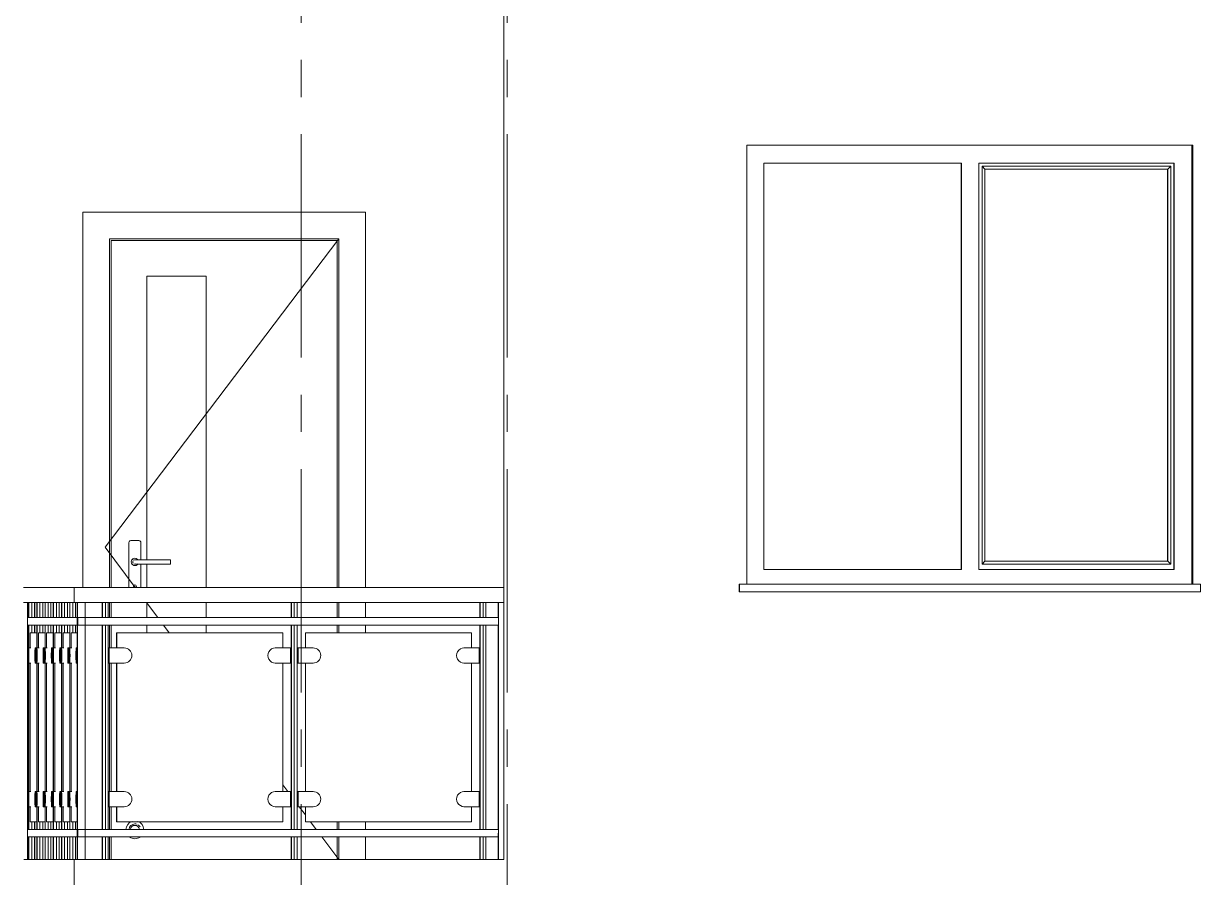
# Model space of a CAD drawing. Header units: millimetres. Extents: x 1373 to 40779, y 1939 to 6439.
# Drawn here: x 34065.7 to 34461.1, y 3869.8 to 4156.6 of the extents above; entities that cross this region are included whole.
import ezdxf

# ---------------------------------------------------------------- set-up
doc = ezdxf.new("R2010")
doc.units = ezdxf.units.MM
doc.linetypes.add('IMPORT-CENTER2', pattern=[112.5, 75, -12.5, 12.5, -12.5])
for name, color, linetype, lineweight in [('A-DOOR', 31, 'Continuous', 18), ('A-DOOR-FRAM', 31, 'Continuous', 18), ('A-FLOR', 192, 'Continuous', 30), ('A-FLOR-HRAL', 11, 'Continuous', 18), ('A-GLAZ', 151, 'Continuous', 18), ('A-WALL', 20, 'Continuous', 9), ('S-GRID', 252, 'IMPORT-CENTER2', 5)]:
    doc.layers.add(name, color=color, linetype=linetype, lineweight=lineweight)

msp = doc.modelspace()

# ---------------------------------------------------------------- linework, layer by layer
at = {"layer": 'A-DOOR'}
for p, q in [((34093.13, 3980.76), (34171.63, 4084.26)), ((34171.13, 4083.76), (34095.13, 4083.76)), ((34095.13, 3967.2), (34095.13, 4083.76)), ((34171.13, 4083.76), (34171.13, 3967.2)), ((34107.13, 4071.76), (34107.13, 3976.42)), ((34107.13, 4071.76), (34127.13, 4071.76)), ((34127.13, 3967.2), (34127.13, 4071.76)), ((34101.13, 3982.28), (34101.13, 3967.2)), ((34104.47, 3982.95), (34101.8, 3982.95)), ((34105.13, 3976.43), (34105.13, 3982.28)), ((34093.13, 3980.76), (34103.27, 3967.2)), ((34103.14, 3976.46), (34103.13, 3976.46)), ((34103.13, 3976.46), (34103.13, 3976.46)), ((34103.13, 3975.06), (34103.13, 3975.06)), ((34103.13, 3975.06), (34103.14, 3975.06)), ((34103.15, 3976.46), (34103.14, 3976.46)), ((34103.14, 3976.46), (34103.14, 3976.46)), ((34103.14, 3975.06), (34103.14, 3975.06)), ((34103.14, 3975.06), (34103.15, 3975.06)), ((34103.16, 3976.46), (34103.15, 3976.46)), ((34103.15, 3975.06), (34103.15, 3975.06)), ((34103.15, 3975.06), (34103.16, 3975.06)), ((34103.18, 3976.46), (34103.16, 3976.46)), ((34103.16, 3976.46), (34103.16, 3976.46)), ((34103.16, 3975.06), (34103.17, 3975.06)), ((34103.17, 3975.06), (34103.18, 3975.06)), ((34103.19, 3976.46), (34103.18, 3976.46)), ((34103.18, 3975.06), (34103.2, 3975.06)), ((34103.2, 3976.46), (34103.19, 3976.46)), ((34103.22, 3976.46), (34103.2, 3976.46)), ((34103.2, 3975.06), (34103.21, 3975.06)), ((34103.21, 3975.06), (34103.23, 3975.06)), ((34103.23, 3976.46), (34103.22, 3976.46)), ((34103.25, 3976.46), (34103.23, 3976.46)), ((34103.23, 3975.06), (34103.25, 3975.06)), ((34103.27, 3976.46), (34103.25, 3976.46)), ((34103.25, 3975.06), (34103.27, 3975.06)), ((34103.29, 3976.46), (34103.27, 3976.46)), ((34103.27, 3975.06), (34103.29, 3975.06)), ((34103.31, 3976.46), (34103.29, 3976.46)), ((34103.29, 3975.06), (34103.31, 3975.06)), ((34103.34, 3976.46), (34103.31, 3976.46)), ((34103.31, 3975.06), (34103.33, 3975.06)), ((34103.33, 3975.06), (34103.36, 3975.06)), ((34103.36, 3976.46), (34103.34, 3976.46)), ((34103.39, 3976.46), (34103.36, 3976.46)), ((34103.36, 3975.06), (34103.38, 3975.06)), ((34103.38, 3975.06), (34103.41, 3975.06)), ((34103.42, 3976.46), (34103.39, 3976.46)), ((34103.41, 3975.06), (34103.44, 3975.06)), ((34103.44, 3976.46), (34103.42, 3976.46)), ((34103.47, 3976.46), (34103.44, 3976.46)), ((34103.44, 3975.06), (34103.47, 3975.06)), ((34103.5, 3976.46), (34103.47, 3976.46)), ((34103.47, 3975.06), (34103.5, 3975.06)), ((34103.54, 3976.46), (34103.5, 3976.46)), ((34103.5, 3975.06), (34103.53, 3975.06)), ((34103.53, 3975.06), (34103.56, 3975.06)), ((34103.57, 3976.46), (34103.54, 3976.46)), ((34103.56, 3975.06), (34103.59, 3975.06)), ((34103.6, 3976.46), (34103.57, 3976.46)), ((34103.59, 3975.06), (34103.63, 3975.06)), ((34103.64, 3976.46), (34103.6, 3976.46)), ((34103.63, 3975.06), (34103.66, 3975.06)), ((34103.67, 3976.46), (34103.64, 3976.46)), ((34103.66, 3975.06), (34103.7, 3975.06)), ((34103.71, 3976.46), (34103.67, 3976.46)), ((34103.7, 3975.06), (34103.73, 3975.06)), ((34103.74, 3976.46), (34103.71, 3976.46)), ((34103.73, 3975.06), (34103.77, 3975.06)), ((34103.78, 3976.46), (34103.74, 3976.46)), ((34103.77, 3975.06), (34103.81, 3975.06)), ((34103.82, 3976.46), (34103.78, 3976.46)), ((34103.81, 3975.06), (34103.85, 3975.06)), ((34103.86, 3976.46), (34103.82, 3976.46)), ((34103.85, 3975.06), (34103.89, 3975.06)), ((34103.9, 3976.46), (34103.86, 3976.46)), ((34103.89, 3975.06), (34103.92, 3975.06)), ((34103.93, 3976.46), (34103.9, 3976.46)), ((34103.92, 3975.06), (34103.96, 3975.06)), ((34103.97, 3976.46), (34103.93, 3976.46)), ((34103.96, 3975.06), (34104, 3975.06)), ((34104.01, 3976.46), (34103.97, 3976.46)), ((34104, 3975.06), (34104.04, 3975.06)), ((34104.05, 3976.46), (34104.01, 3976.46)), ((34104.04, 3975.06), (34104.08, 3975.06)), ((34104.09, 3976.46), (34104.05, 3976.46)), ((34104.08, 3975.06), (34104.12, 3975.06)), ((34104.13, 3976.46), (34104.09, 3976.46)), ((34104.12, 3975.06), (34104.13, 3975.06)), ((34115.13, 3976.46), (34104.13, 3976.46)), ((34104.13, 3975.06), (34115.13, 3975.06)), ((34105.13, 3967.2), (34105.13, 3975.08)), ((34107.13, 3975.08), (34107.13, 3967.2)), ((34115.13, 3975.76), (34115.13, 3976.46)), ((34115.13, 3975.06), (34115.13, 3975.76)), ((34095.13, 3957.04), (34095.13, 3962.12)), ((34107.07, 3962.12), (34110.87, 3957.04)), ((34107.13, 3962.12), (34107.13, 3957.04)), ((34127.13, 3957.04), (34127.13, 3962.12)), ((34171.13, 3962.12), (34171.13, 3957.04)), ((34095.13, 3946.88), (34095.13, 3954.5)), ((34107.13, 3954.5), (34107.13, 3951.96)), ((34112.77, 3954.5), (34114.67, 3951.96)), ((34127.13, 3951.96), (34127.13, 3954.5)), ((34171.13, 3954.5), (34171.13, 3951.96)), ((34095.13, 3898.62), (34095.13, 3941.8)), ((34152.83, 3900.91), (34154.54, 3898.62)), ((34155.4, 3897.47), (34155.62, 3897.18)), ((34095.13, 3885.92), (34095.13, 3893.54)), ((34157.61, 3894.52), (34157.85, 3894.19)), ((34158.34, 3893.54), (34160.42, 3890.76)), ((34162.14, 3888.46), (34164.04, 3885.92)), ((34171.13, 3888.46), (34171.13, 3885.92)), ((34095.13, 3875.76), (34095.13, 3883.38)), ((34165.94, 3883.38), (34171.63, 3875.76)), ((34171.13, 3883.38), (34171.13, 3875.76))]:
    msp.add_line(p, q, dxfattribs=at)
for centre, radius, start, end in [((34101.8, 3982.28), 0.668, 90, 180), ((34101.8, 3982.28), 0.668, 90, 150), ((34104.47, 3982.28), 0.668, 0, 90), ((34104.47, 3982.28), 0.668, 30, 90), ((34103.13, 3975.76), 1.22, 33.8637, 180), ((34103.13, 3975.76), 1.22, 180, 326.1332), ((34103.13, 3975.76), 1.22, 195, 225), ((34103.13, 3975.76), 1.22, 105, 135), ((34103.13, 3975.76), 0.7, 150, 180), ((34103.13, 3975.76), 0.7, 180, 210), ((34103.13, 3975.76), 1.22, 240, 270), ((34103.13, 3975.76), 0.7, 75, 120), ((34103.13, 3975.76), 0.7, 240, 285), ((34103.13, 3975.76), 1.22, 60, 90), ((34103.13, 3975.76), 1.22, 285, 326.1332), ((34103.13, 3975.76), 1.22, 33.8637, 45), ((34103.13, 3967.59), 0.5, 315, 225), ((34103.13, 3885.76), 3, 108.8498, 176.8934), ((34103.13, 3885.76), 1.98, 90, 174.8506), ((34103.13, 3885.76), 1.5, 90, 173.2118), ((34103.13, 3885.76), 1.98, 74.9562, 90), ((34103.13, 3885.76), 1.5, 6.7882, 90), ((34103.13, 3885.76), 3, 3.1066, 71.1502), ((34103.13, 3885.76), 1.98, 29.1253, 59.698), ((34103.13, 3885.76), 3, 234, 270), ((34103.13, 3885.76), 3, 270, 306)]:
    msp.add_arc(centre, radius, start, end, dxfattribs=at)
at = {"layer": 'A-DOOR-FRAM'}
for p, q in [((34180.63, 4093.26), (34085.63, 4093.26)), ((34085.63, 4093.26), (34085.63, 3967.2)), ((34180.63, 3967.2), (34180.63, 4093.26)), ((34094.63, 3967.2), (34094.63, 4084.26)), ((34094.63, 4084.26), (34171.63, 4084.26)), ((34095.13, 4083.76), (34095.13, 3967.2)), ((34095.13, 4083.76), (34171.13, 4083.76)), ((34171.13, 4083.76), (34171.13, 3967.2)), ((34171.63, 4084.26), (34171.63, 3967.2)), ((34094.63, 3957.04), (34094.63, 3962.12)), ((34095.13, 3962.12), (34095.13, 3957.04)), ((34171.13, 3962.12), (34171.13, 3957.04)), ((34171.63, 3962.12), (34171.63, 3957.04)), ((34180.63, 3957.04), (34180.63, 3962.12)), ((34094.63, 3946.88), (34094.63, 3954.5)), ((34095.13, 3954.5), (34095.13, 3946.88)), ((34171.13, 3954.5), (34171.13, 3951.96)), ((34171.63, 3954.5), (34171.63, 3951.96)), ((34180.63, 3951.96), (34180.63, 3954.5)), ((34094.63, 3898.62), (34094.63, 3941.8)), ((34095.13, 3941.8), (34095.13, 3898.62)), ((34094.63, 3885.92), (34094.63, 3893.54)), ((34095.13, 3893.54), (34095.13, 3885.92)), ((34171.13, 3888.46), (34171.13, 3885.92)), ((34171.63, 3888.46), (34171.63, 3885.92)), ((34180.63, 3885.92), (34180.63, 3888.46)), ((34094.63, 3875.76), (34094.63, 3883.38)), ((34095.13, 3883.38), (34095.13, 3875.76)), ((34171.13, 3883.38), (34171.13, 3875.76)), ((34171.63, 3883.38), (34171.63, 3875.76)), ((34180.63, 3875.76), (34180.63, 3883.38))]:
    msp.add_line(p, q, dxfattribs=at)
at = {"layer": 'A-FLOR', "color": 1, "lineweight": 20}
for p, q in [((34065.81, 3875.76), (34227.13, 3875.76)), ((34082.71, 3875.76), (34082.71, 3863.76))]:
    msp.add_line(p, q, dxfattribs=at)
at = {"layer": 'A-FLOR-HRAL'}
for p, q in [((34065.71, 3967.2), (34082.71, 3967.2)), ((34082.71, 3967.2), (34227.13, 3967.2)), ((34082.71, 3967.2), (34082.71, 3962.12)), ((34065.71, 3962.12), (34082.71, 3962.12)), ((34067.02, 3962.12), (34067.02, 3875.76)), ((34067.42, 3957.04), (34067.42, 3962.12)), ((34067.5, 3962.12), (34067.5, 3957.04)), ((34069.41, 3957.04), (34069.41, 3962.12)), ((34069.56, 3957.04), (34069.56, 3962.12)), ((34070.18, 3957.04), (34070.18, 3962.12)), ((34070.26, 3962.12), (34070.26, 3957.04)), ((34072.17, 3957.04), (34072.17, 3962.12)), ((34072.94, 3957.04), (34072.94, 3962.12)), ((34073.02, 3962.12), (34073.02, 3957.04)), ((34074.93, 3957.04), (34074.93, 3962.12)), ((34075.7, 3957.04), (34075.7, 3962.12)), ((34075.79, 3962.12), (34075.79, 3957.04)), ((34077.69, 3957.04), (34077.69, 3962.12)), ((34078.46, 3957.04), (34078.46, 3962.12)), ((34078.55, 3962.12), (34078.55, 3957.04)), ((34080.45, 3957.04), (34080.45, 3962.12)), ((34081.22, 3957.04), (34081.22, 3962.12)), ((34081.31, 3962.12), (34081.31, 3957.04)), ((34082.71, 3962.12), (34227.13, 3962.12)), ((34083.21, 3957.04), (34083.21, 3962.12)), ((34083.75, 3875.76), (34083.75, 3962.12)), ((34083.87, 3962.12), (34083.87, 3875.76)), ((34086.41, 3875.76), (34086.41, 3962.12)), ((34092.18, 3957.04), (34092.18, 3962.12)), ((34092.26, 3957.04), (34092.26, 3962.12)), ((34094.17, 3962.12), (34094.17, 3957.04)), ((34155.62, 3957.04), (34155.62, 3962.12)), ((34155.7, 3957.04), (34155.7, 3962.12)), ((34157.61, 3962.12), (34157.61, 3957.04)), ((34219.06, 3957.04), (34219.06, 3962.12)), ((34219.14, 3957.04), (34219.14, 3962.12)), ((34221.05, 3962.12), (34221.05, 3957.04)), ((34225.15, 3957.04), (34225.15, 3962.12)), ((34225.31, 3875.76), (34225.31, 3962.12)), ((34066.98, 3957.04), (34083.88, 3957.04)), ((34066.98, 3954.5), (34083.89, 3954.5)), ((34067.42, 3946.88), (34067.42, 3954.5)), ((34067.5, 3954.5), (34067.5, 3946.88)), ((34069.41, 3951.96), (34069.41, 3954.5)), ((34069.56, 3951.96), (34069.56, 3954.5)), ((34070.18, 3946.88), (34070.18, 3954.5)), ((34070.26, 3954.5), (34070.26, 3946.88)), ((34072.17, 3951.96), (34072.17, 3954.5)), ((34072.94, 3946.88), (34072.94, 3954.5)), ((34073.02, 3954.5), (34073.02, 3946.88)), ((34074.93, 3951.96), (34074.93, 3954.5)), ((34075.7, 3946.88), (34075.7, 3954.5)), ((34075.79, 3954.5), (34075.79, 3946.88)), ((34077.69, 3951.96), (34077.69, 3954.5)), ((34078.46, 3946.88), (34078.46, 3954.5)), ((34078.55, 3954.5), (34078.55, 3946.88)), ((34080.45, 3951.96), (34080.45, 3954.5)), ((34081.22, 3946.88), (34081.22, 3954.5)), ((34081.31, 3954.5), (34081.31, 3946.88)), ((34083.21, 3951.96), (34083.21, 3954.5)), ((34083.93, 3957.04), (34225.31, 3957.04)), ((34083.93, 3957.04), (34083.93, 3954.5)), ((34083.93, 3954.5), (34225.31, 3954.5)), ((34092.18, 3885.92), (34092.18, 3954.5)), ((34092.26, 3885.92), (34092.26, 3954.5)), ((34094.17, 3954.5), (34094.17, 3885.92)), ((34155.62, 3885.92), (34155.62, 3954.5)), ((34155.7, 3885.92), (34155.7, 3954.5)), ((34157.61, 3954.5), (34157.61, 3885.92)), ((34219.06, 3885.92), (34219.06, 3954.5)), ((34219.14, 3885.92), (34219.14, 3954.5)), ((34221.05, 3954.5), (34221.05, 3885.92)), ((34225.15, 3885.92), (34225.15, 3954.5)), ((34070.18, 3951.96), (34067.94, 3951.96)), ((34067.94, 3951.96), (34067.94, 3946.88)), ((34072.94, 3951.96), (34070.71, 3951.96)), ((34070.71, 3951.96), (34070.71, 3946.88)), ((34075.64, 3951.96), (34073.47, 3951.96)), ((34073.47, 3951.96), (34073.47, 3946.88)), ((34078.46, 3951.96), (34076.23, 3951.96)), ((34076.23, 3951.96), (34076.23, 3946.88)), ((34081.22, 3951.96), (34078.99, 3951.96)), ((34078.99, 3951.96), (34078.99, 3946.88)), ((34083.89, 3951.96), (34081.75, 3951.96)), ((34081.75, 3951.96), (34081.75, 3946.88)), ((34096.98, 3946.88), (34096.98, 3951.96)), ((34096.98, 3951.96), (34097.01, 3951.96)), ((34152.83, 3951.96), (34097.01, 3951.96)), ((34097.01, 3951.96), (34097.01, 3946.88)), ((34152.83, 3946.88), (34152.83, 3951.96)), ((34160.42, 3946.88), (34160.42, 3951.96)), ((34160.42, 3951.96), (34160.45, 3951.96)), ((34216.27, 3951.96), (34160.45, 3951.96)), ((34160.45, 3951.96), (34160.45, 3946.88)), ((34216.27, 3946.88), (34216.27, 3951.96)), ((34067.42, 3946.88), (34067.2, 3946.88)), ((34067.2, 3946.88), (34067.2, 3941.8)), ((34068.17, 3946.88), (34067.42, 3946.88)), ((34069.85, 3946.88), (34069.63, 3946.88)), ((34069.85, 3941.8), (34069.85, 3946.88)), ((34070.18, 3946.88), (34069.96, 3946.88)), ((34069.96, 3946.88), (34069.96, 3941.8)), ((34070.93, 3946.88), (34070.18, 3946.88)), ((34072.61, 3946.88), (34072.39, 3946.88)), ((34072.61, 3941.8), (34072.61, 3946.88)), ((34072.94, 3946.88), (34072.72, 3946.88)), ((34072.72, 3946.88), (34072.72, 3941.8)), ((34073.69, 3946.88), (34072.94, 3946.88)), ((34075.37, 3946.88), (34075.15, 3946.88)), ((34075.37, 3941.8), (34075.37, 3946.88)), ((34075.7, 3946.88), (34075.48, 3946.88)), ((34075.48, 3946.88), (34075.48, 3941.8)), ((34076.45, 3946.88), (34075.7, 3946.88)), ((34078.13, 3946.88), (34077.91, 3946.88)), ((34078.13, 3941.8), (34078.13, 3946.88)), ((34078.46, 3946.88), (34078.24, 3946.88)), ((34078.24, 3946.88), (34078.24, 3941.8)), ((34079.21, 3946.88), (34078.46, 3946.88)), ((34080.89, 3946.88), (34080.67, 3946.88)), ((34080.89, 3941.8), (34080.89, 3946.88)), ((34081.22, 3946.88), (34081, 3946.88)), ((34081, 3946.88), (34081, 3941.8)), ((34081.97, 3946.88), (34081.22, 3946.88)), ((34083.65, 3946.88), (34083.43, 3946.88)), ((34083.65, 3941.8), (34083.65, 3946.88)), ((34083.87, 3946.88), (34083.65, 3946.88)), ((34094.41, 3941.8), (34094.41, 3946.88)), ((34094.41, 3946.88), (34094.5, 3946.88)), ((34099.57, 3946.88), (34094.5, 3946.88)), ((34094.5, 3946.88), (34094.5, 3941.8)), ((34150.32, 3946.88), (34150.24, 3946.88)), ((34155.4, 3946.88), (34150.32, 3946.88)), ((34155.4, 3941.8), (34155.4, 3946.88)), ((34157.85, 3941.8), (34157.85, 3946.88)), ((34157.85, 3946.88), (34157.94, 3946.88)), ((34163.01, 3946.88), (34157.94, 3946.88)), ((34157.94, 3946.88), (34157.94, 3941.8)), ((34213.76, 3946.88), (34213.68, 3946.88)), ((34218.84, 3946.88), (34213.76, 3946.88)), ((34218.84, 3941.8), (34218.84, 3946.88)), ((34067.5, 3946.14), (34067.5, 3945.78)), ((34070.26, 3946.14), (34070.26, 3945.78)), ((34073.02, 3946.14), (34073.02, 3945.78)), ((34075.79, 3946.14), (34075.79, 3945.78)), ((34078.55, 3946.14), (34078.55, 3945.78)), ((34081.31, 3946.14), (34081.31, 3945.78)), ((34067.2, 3941.8), (34067.42, 3941.8)), ((34067.42, 3898.62), (34067.42, 3941.8)), ((34067.42, 3941.8), (34068.17, 3941.8)), ((34067.5, 3941.8), (34067.5, 3898.62)), ((34067.94, 3941.8), (34067.94, 3898.62)), ((34069.63, 3941.8), (34069.85, 3941.8)), ((34069.96, 3941.8), (34070.18, 3941.8)), ((34070.18, 3898.62), (34070.18, 3941.8)), ((34070.18, 3941.8), (34070.93, 3941.8)), ((34070.26, 3941.8), (34070.26, 3898.62)), ((34070.71, 3941.8), (34070.71, 3898.62)), ((34072.39, 3941.8), (34072.61, 3941.8)), ((34072.72, 3941.8), (34072.94, 3941.8)), ((34072.94, 3898.62), (34072.94, 3941.8)), ((34072.94, 3941.8), (34073.69, 3941.8)), ((34073.02, 3941.8), (34073.02, 3898.62)), ((34073.47, 3941.8), (34073.47, 3898.62)), ((34075.15, 3941.8), (34075.37, 3941.8)), ((34075.48, 3941.8), (34075.7, 3941.8)), ((34075.7, 3898.62), (34075.7, 3941.8)), ((34075.7, 3941.8), (34076.45, 3941.8)), ((34075.79, 3941.8), (34075.79, 3898.62)), ((34076.23, 3941.8), (34076.23, 3898.62)), ((34077.91, 3941.8), (34078.13, 3941.8)), ((34078.24, 3941.8), (34078.46, 3941.8)), ((34078.46, 3898.62), (34078.46, 3941.8)), ((34078.46, 3941.8), (34079.21, 3941.8)), ((34078.55, 3941.8), (34078.55, 3898.62)), ((34078.99, 3941.8), (34078.99, 3898.62)), ((34080.67, 3941.8), (34080.89, 3941.8)), ((34081, 3941.8), (34081.22, 3941.8)), ((34081.22, 3898.62), (34081.22, 3941.8)), ((34081.22, 3941.8), (34081.97, 3941.8)), ((34081.31, 3941.8), (34081.31, 3898.62)), ((34081.75, 3941.8), (34081.75, 3898.62)), ((34083.43, 3941.8), (34083.65, 3941.8)), ((34083.87, 3941.8), (34083.65, 3941.8)), ((34094.41, 3941.8), (34094.5, 3941.8)), ((34094.5, 3941.8), (34099.57, 3941.8)), ((34096.98, 3898.62), (34096.98, 3941.8)), ((34097.01, 3941.8), (34097.01, 3898.62)), ((34150.24, 3941.8), (34150.32, 3941.8)), ((34150.32, 3941.8), (34155.4, 3941.8)), ((34152.83, 3898.62), (34152.83, 3941.8)), ((34157.85, 3941.8), (34157.94, 3941.8)), ((34157.94, 3941.8), (34163.01, 3941.8)), ((34160.42, 3898.62), (34160.42, 3941.8)), ((34160.45, 3941.8), (34160.45, 3898.62)), ((34213.68, 3941.8), (34213.76, 3941.8)), ((34213.76, 3941.8), (34218.84, 3941.8)), ((34216.27, 3898.62), (34216.27, 3941.8)), ((34067.42, 3898.62), (34067.2, 3898.62)), ((34067.2, 3898.62), (34067.2, 3893.54)), ((34068.17, 3898.62), (34067.42, 3898.62)), ((34067.5, 3897.88), (34067.5, 3897.16)), ((34069.85, 3898.62), (34069.63, 3898.62)), ((34069.85, 3893.54), (34069.85, 3898.62)), ((34070.18, 3898.62), (34069.96, 3898.62)), ((34069.96, 3898.62), (34069.96, 3893.54)), ((34070.93, 3898.62), (34070.18, 3898.62)), ((34070.26, 3897.88), (34070.26, 3897.16)), ((34072.61, 3898.62), (34072.39, 3898.62)), ((34072.61, 3893.54), (34072.61, 3898.62)), ((34072.94, 3898.62), (34072.72, 3898.62)), ((34072.72, 3898.62), (34072.72, 3893.54)), ((34073.69, 3898.62), (34072.94, 3898.62)), ((34073.02, 3897.88), (34073.02, 3897.16)), ((34075.37, 3898.62), (34075.15, 3898.62)), ((34075.37, 3893.54), (34075.37, 3898.62)), ((34075.7, 3898.62), (34075.48, 3898.62)), ((34075.48, 3898.62), (34075.48, 3893.54)), ((34076.45, 3898.62), (34075.7, 3898.62)), ((34075.79, 3897.88), (34075.79, 3897.16)), ((34078.13, 3898.62), (34077.91, 3898.62)), ((34078.13, 3893.54), (34078.13, 3898.62)), ((34078.46, 3898.62), (34078.24, 3898.62)), ((34078.24, 3898.62), (34078.24, 3893.54)), ((34079.21, 3898.62), (34078.46, 3898.62)), ((34078.55, 3897.88), (34078.55, 3897.16)), ((34080.89, 3898.62), (34080.67, 3898.62)), ((34080.89, 3893.54), (34080.89, 3898.62)), ((34081.22, 3898.62), (34081, 3898.62)), ((34081, 3898.62), (34081, 3893.54)), ((34081.97, 3898.62), (34081.22, 3898.62)), ((34081.31, 3897.88), (34081.31, 3897.16)), ((34083.65, 3898.62), (34083.43, 3898.62)), ((34083.65, 3893.54), (34083.65, 3898.62)), ((34083.87, 3898.62), (34083.65, 3898.62)), ((34094.41, 3893.54), (34094.41, 3898.62)), ((34094.41, 3898.62), (34094.5, 3898.62)), ((34099.57, 3898.62), (34094.5, 3898.62)), ((34094.5, 3898.62), (34094.5, 3893.54)), ((34150.32, 3898.62), (34150.24, 3898.62)), ((34155.4, 3898.62), (34150.32, 3898.62)), ((34155.4, 3893.54), (34155.4, 3898.62)), ((34157.85, 3893.54), (34157.85, 3898.62)), ((34157.85, 3898.62), (34157.94, 3898.62)), ((34163.01, 3898.62), (34157.94, 3898.62)), ((34157.94, 3898.62), (34157.94, 3893.54)), ((34213.76, 3898.62), (34213.68, 3898.62)), ((34218.84, 3898.62), (34213.76, 3898.62)), ((34218.84, 3893.54), (34218.84, 3898.62)), ((34067.2, 3893.54), (34067.42, 3893.54)), ((34067.42, 3885.92), (34067.42, 3893.54)), ((34067.42, 3893.54), (34068.17, 3893.54)), ((34067.5, 3894.7), (34067.5, 3894.28)), ((34067.5, 3893.54), (34067.5, 3885.92)), ((34067.94, 3893.54), (34067.94, 3888.46)), ((34069.63, 3893.54), (34069.85, 3893.54)), ((34069.96, 3893.54), (34070.18, 3893.54)), ((34070.18, 3885.92), (34070.18, 3893.54)), ((34070.18, 3893.54), (34070.93, 3893.54)), ((34070.26, 3894.7), (34070.26, 3894.28)), ((34070.26, 3893.54), (34070.26, 3885.92)), ((34070.71, 3893.54), (34070.71, 3888.46)), ((34072.39, 3893.54), (34072.61, 3893.54)), ((34072.72, 3893.54), (34072.94, 3893.54)), ((34072.94, 3885.92), (34072.94, 3893.54)), ((34072.94, 3893.54), (34073.69, 3893.54)), ((34073.02, 3894.7), (34073.02, 3894.28)), ((34073.02, 3893.54), (34073.02, 3885.92)), ((34073.47, 3893.54), (34073.47, 3888.46)), ((34075.15, 3893.54), (34075.37, 3893.54)), ((34075.48, 3893.54), (34075.7, 3893.54)), ((34075.7, 3885.92), (34075.7, 3893.54)), ((34075.7, 3893.54), (34076.45, 3893.54)), ((34075.79, 3894.7), (34075.79, 3894.28)), ((34075.79, 3893.54), (34075.79, 3885.92)), ((34076.23, 3893.54), (34076.23, 3888.46)), ((34077.91, 3893.54), (34078.13, 3893.54)), ((34078.24, 3893.54), (34078.46, 3893.54)), ((34078.46, 3885.92), (34078.46, 3893.54)), ((34078.46, 3893.54), (34079.21, 3893.54)), ((34078.55, 3894.7), (34078.55, 3894.28)), ((34078.55, 3893.54), (34078.55, 3885.92)), ((34078.99, 3893.54), (34078.99, 3888.46)), ((34080.67, 3893.54), (34080.89, 3893.54)), ((34081, 3893.54), (34081.22, 3893.54)), ((34081.22, 3885.92), (34081.22, 3893.54)), ((34081.22, 3893.54), (34081.97, 3893.54)), ((34081.31, 3894.7), (34081.31, 3894.28)), ((34081.31, 3893.54), (34081.31, 3885.92)), ((34081.75, 3893.54), (34081.75, 3888.46)), ((34083.43, 3893.54), (34083.65, 3893.54)), ((34083.87, 3893.54), (34083.65, 3893.54)), ((34094.41, 3893.54), (34094.5, 3893.54)), ((34094.5, 3893.54), (34099.57, 3893.54)), ((34096.98, 3888.46), (34096.98, 3893.54)), ((34097.01, 3893.54), (34097.01, 3888.46)), ((34150.24, 3893.54), (34150.32, 3893.54)), ((34150.32, 3893.54), (34155.4, 3893.54)), ((34152.83, 3888.46), (34152.83, 3893.54)), ((34157.85, 3893.54), (34157.94, 3893.54)), ((34157.94, 3893.54), (34163.01, 3893.54)), ((34160.42, 3888.46), (34160.42, 3893.54)), ((34160.45, 3893.54), (34160.45, 3888.46)), ((34213.68, 3893.54), (34213.76, 3893.54)), ((34213.76, 3893.54), (34218.84, 3893.54)), ((34216.27, 3888.46), (34216.27, 3893.54)), ((34067.94, 3888.46), (34070.18, 3888.46)), ((34069.41, 3885.92), (34069.41, 3888.46)), ((34069.56, 3885.92), (34069.56, 3888.46)), ((34070.71, 3888.46), (34072.94, 3888.46)), ((34072.17, 3885.92), (34072.17, 3888.46)), ((34073.47, 3888.46), (34075.64, 3888.46)), ((34074.93, 3885.92), (34074.93, 3888.46)), ((34076.23, 3888.46), (34078.46, 3888.46)), ((34077.69, 3885.92), (34077.69, 3888.46)), ((34078.99, 3888.46), (34081.22, 3888.46)), ((34080.45, 3885.92), (34080.45, 3888.46)), ((34081.75, 3888.46), (34083.87, 3888.46)), ((34083.21, 3885.92), (34083.21, 3888.46)), ((34096.98, 3888.46), (34097.01, 3888.46)), ((34097.01, 3888.46), (34152.83, 3888.46)), ((34160.42, 3888.46), (34160.45, 3888.46)), ((34160.45, 3888.46), (34216.27, 3888.46)), ((34066.98, 3885.92), (34083.87, 3885.92)), ((34066.98, 3883.38), (34083.87, 3883.38)), ((34067.42, 3875.76), (34067.42, 3883.38)), ((34067.5, 3883.38), (34067.5, 3875.76)), ((34069.41, 3875.76), (34069.41, 3883.38)), ((34069.56, 3875.76), (34069.56, 3883.38)), ((34070.18, 3875.76), (34070.18, 3883.38)), ((34070.26, 3883.38), (34070.26, 3875.76)), ((34072.17, 3875.76), (34072.17, 3883.38)), ((34072.94, 3875.76), (34072.94, 3883.38)), ((34073.02, 3883.38), (34073.02, 3875.76)), ((34074.93, 3875.76), (34074.93, 3883.38)), ((34075.7, 3875.76), (34075.7, 3883.38)), ((34075.79, 3883.38), (34075.79, 3875.76)), ((34077.69, 3875.76), (34077.69, 3883.38)), ((34078.46, 3875.76), (34078.46, 3883.38)), ((34078.55, 3883.38), (34078.55, 3875.76)), ((34080.45, 3875.76), (34080.45, 3883.38)), ((34081.22, 3875.76), (34081.22, 3883.38)), ((34081.31, 3883.38), (34081.31, 3875.76)), ((34083.21, 3875.76), (34083.21, 3883.38)), ((34083.93, 3885.92), (34225.31, 3885.92)), ((34083.93, 3885.92), (34083.93, 3883.38)), ((34083.93, 3883.38), (34225.31, 3883.38)), ((34092.18, 3875.76), (34092.18, 3883.38)), ((34092.26, 3875.76), (34092.26, 3883.38)), ((34094.17, 3883.38), (34094.17, 3875.76)), ((34155.62, 3875.76), (34155.62, 3883.38)), ((34155.7, 3875.76), (34155.7, 3883.38)), ((34157.61, 3883.38), (34157.61, 3875.76)), ((34219.06, 3875.76), (34219.06, 3883.38)), ((34219.14, 3875.76), (34219.14, 3883.38)), ((34221.05, 3883.38), (34221.05, 3875.76)), ((34225.15, 3875.76), (34225.15, 3883.38))]:
    msp.add_line(p, q, dxfattribs=at)
at = {"layer": 'A-FLOR-HRAL', "linetype": 'Continuous'}
for p, q in [((34068.45, 3957.04), (34068.45, 3962.12)), ((34071.22, 3957.04), (34071.22, 3962.12)), ((34072.98, 3957.04), (34072.98, 3959.55)), ((34073.98, 3957.04), (34073.98, 3962.12)), ((34076.74, 3957.04), (34076.74, 3962.12)), ((34079.5, 3957.04), (34079.5, 3962.12)), ((34082.26, 3957.04), (34082.26, 3962.12)), ((34093.21, 3957.04), (34093.21, 3962.12)), ((34156.65, 3957.04), (34156.65, 3962.12)), ((34220.09, 3957.04), (34220.09, 3962.12)), ((34225.23, 3957.04), (34225.23, 3962.12)), ((34068.45, 3951.96), (34068.45, 3954.5)), ((34071.22, 3951.96), (34071.22, 3954.5)), ((34073.98, 3951.96), (34073.98, 3954.5)), ((34076.74, 3951.96), (34076.74, 3954.5)), ((34079.5, 3951.96), (34079.5, 3954.5)), ((34082.26, 3951.96), (34082.26, 3954.5)), ((34093.21, 3885.92), (34093.21, 3954.5)), ((34156.65, 3885.92), (34156.65, 3954.5)), ((34220.09, 3885.92), (34220.09, 3954.5)), ((34225.23, 3885.92), (34225.23, 3954.5)), ((34094.45, 3941.8), (34094.45, 3944.36)), ((34067.46, 3942.05), (34067.46, 3942.06)), ((34070.22, 3942.05), (34070.22, 3942.06)), ((34072.98, 3942.06), (34072.98, 3942.07)), ((34075.74, 3942.05), (34075.74, 3942.06)), ((34078.5, 3942.05), (34078.5, 3942.06)), ((34081.27, 3942.05), (34081.27, 3942.06)), ((34075.74, 3898.62), (34075.74, 3898.62)), ((34094.45, 3893.54), (34094.45, 3894.27)), ((34068.45, 3885.92), (34068.45, 3888.46)), ((34071.22, 3885.92), (34071.22, 3888.46)), ((34073.98, 3885.92), (34073.98, 3888.46)), ((34075.74, 3885.92), (34075.74, 3887.2)), ((34076.74, 3885.92), (34076.74, 3888.46)), ((34079.5, 3885.92), (34079.5, 3888.46)), ((34082.26, 3885.92), (34082.26, 3888.46)), ((34092.22, 3885.92), (34092.22, 3890.48)), ((34155.66, 3885.92), (34155.66, 3889.74)), ((34068.45, 3875.76), (34068.45, 3883.38)), ((34071.22, 3875.76), (34071.22, 3883.38)), ((34073.98, 3875.76), (34073.98, 3883.38)), ((34076.74, 3875.76), (34076.74, 3883.38)), ((34079.5, 3875.76), (34079.5, 3883.38)), ((34081.27, 3885.92), (34081.27, 3886.05)), ((34082.26, 3875.76), (34082.26, 3883.38)), ((34093.21, 3875.76), (34093.21, 3883.38)), ((34156.65, 3875.76), (34156.65, 3883.38)), ((34220.09, 3875.76), (34220.09, 3883.38)), ((34225.23, 3875.76), (34225.23, 3884.65)), ((34075.74, 3875.76), (34075.74, 3878.21)), ((34155.66, 3875.76), (34155.66, 3878.2))]:
    msp.add_line(p, q, dxfattribs=at)
at = {"layer": 'A-FLOR-HRAL'}
for centre, ratio, start_param, end_param in [((34067.42, 3944.34), 0.043477, 3.141593, 6.283185), ((34069.63, 3944.34), 0.043477, 0, 3.141593), ((34070.18, 3944.34), 0.043477, 3.141593, 6.283185), ((34072.39, 3944.34), 0.043477, 0, 3.141593), ((34072.94, 3944.34), 0.043477, 3.141593, 6.283185), ((34075.15, 3944.34), 0.043477, 0, 3.141593), ((34075.7, 3944.34), 0.043477, 3.141593, 6.283185), ((34077.91, 3944.34), 0.043477, 0, 3.141593), ((34078.46, 3944.34), 0.043477, 3.141593, 6.283185), ((34080.67, 3944.34), 0.043477, 0, 3.141593), ((34081.22, 3944.34), 0.043477, 3.141593, 6.283185), ((34083.43, 3944.34), 0.043477, 0, 3.141593), ((34099.57, 3944.34), 0.999054, 3.141593, 6.283185), ((34150.32, 3944.34), 0.999054, 0, 3.141593), ((34163.01, 3944.34), 0.999054, 3.141593, 6.283185), ((34213.76, 3944.34), 0.999054, 0, 3.141593), ((34067.42, 3896.08), 0.043477, 3.141593, 6.283185), ((34069.63, 3896.08), 0.043477, 0, 3.141593), ((34070.18, 3896.08), 0.043477, 3.141593, 6.283185), ((34072.39, 3896.08), 0.043477, 0, 3.141593), ((34072.94, 3896.08), 0.043477, 3.141593, 6.283185), ((34075.15, 3896.08), 0.043477, 0, 3.141593), ((34075.7, 3896.08), 0.043477, 3.141593, 6.283185), ((34077.91, 3896.08), 0.043477, 0, 3.141593), ((34078.46, 3896.08), 0.043477, 3.141593, 6.283185), ((34080.67, 3896.08), 0.043477, 0, 3.141593), ((34081.22, 3896.08), 0.043477, 3.141593, 6.283185), ((34083.43, 3896.08), 0.043477, 0, 3.141593), ((34099.57, 3896.08), 0.999054, 3.141593, 6.283185), ((34150.32, 3896.08), 0.999054, 0, 3.141593), ((34163.01, 3896.08), 0.999054, 3.141593, 6.283185), ((34213.76, 3896.08), 0.999054, 0, 3.141593)]:
    msp.add_ellipse(centre, major_axis=(0, 2.54), ratio=ratio, start_param=start_param, end_param=end_param, dxfattribs=at)
at = {"layer": 'A-GLAZ'}
for p, q in [((34458.29, 3968.26), (34458.29, 4115.76)), ((34314.43, 3973.26), (34314.43, 4109.76)), ((34314.43, 4109.76), (34380.86, 4109.76)), ((34380.79, 3973.26), (34380.79, 4109.76)), ((34380.86, 4109.76), (34380.86, 3973.26)), ((34386.66, 3973.26), (34386.66, 4109.76)), ((34386.66, 4109.76), (34452.3, 4109.76)), ((34387.76, 4108.77), (34387.76, 3975.04)), ((34387.76, 4108.77), (34451.23, 4108.77)), ((34388.72, 4107.76), (34387.76, 4108.77)), ((34451.23, 4108.77), (34450.16, 4107.76)), ((34451.23, 3975.04), (34451.23, 4108.77)), ((34452.22, 3973.26), (34452.22, 4109.76)), ((34452.3, 4109.76), (34452.3, 3973.26)), ((34388.72, 3976.06), (34388.72, 4107.76)), ((34388.72, 4107.76), (34450.16, 4107.76)), ((34450.09, 4107.76), (34450.09, 3976.06)), ((34450.16, 4107.76), (34450.16, 3976.06)), ((34387.76, 3975.04), (34388.72, 3976.06)), ((34387.76, 3975.04), (34451.23, 3975.04)), ((34450.16, 3976.06), (34388.72, 3976.06)), ((34451.23, 3975.04), (34450.16, 3976.06)), ((34380.86, 3973.26), (34314.43, 3973.26)), ((34452.3, 3973.26), (34386.66, 3973.26)), ((34306.18, 3968.26), (34306.29, 3968.26)), ((34306.18, 3968.26), (34306.18, 3965.76)), ((34306.29, 3968.26), (34461.15, 3968.26)), ((34306.29, 3965.76), (34306.29, 3968.26)), ((34461.15, 3968.26), (34461.15, 3965.76)), ((34306.29, 3965.76), (34306.18, 3965.76)), ((34461.15, 3965.76), (34306.29, 3965.76))]:
    msp.add_line(p, q, dxfattribs=at)
at = {"layer": 'A-WALL'}
for p, q in [((34227.13, 3875.76), (34227.13, 5063.76)), ((34308.68, 4115.76), (34458.54, 4115.76)), ((34308.68, 3968.26), (34308.68, 4115.76)), ((34458.54, 4115.76), (34458.54, 3968.26))]:
    msp.add_line(p, q, dxfattribs=at)
at = {"layer": 'S-GRID', "lineweight": 18}
for p, q in [((34158.98, 2694.42), (34158.98, 5603)), ((34228.2, 2694.42), (34228.2, 5603))]:
    msp.add_line(p, q, dxfattribs=at)

doc.saveas('drawing.dxf')
